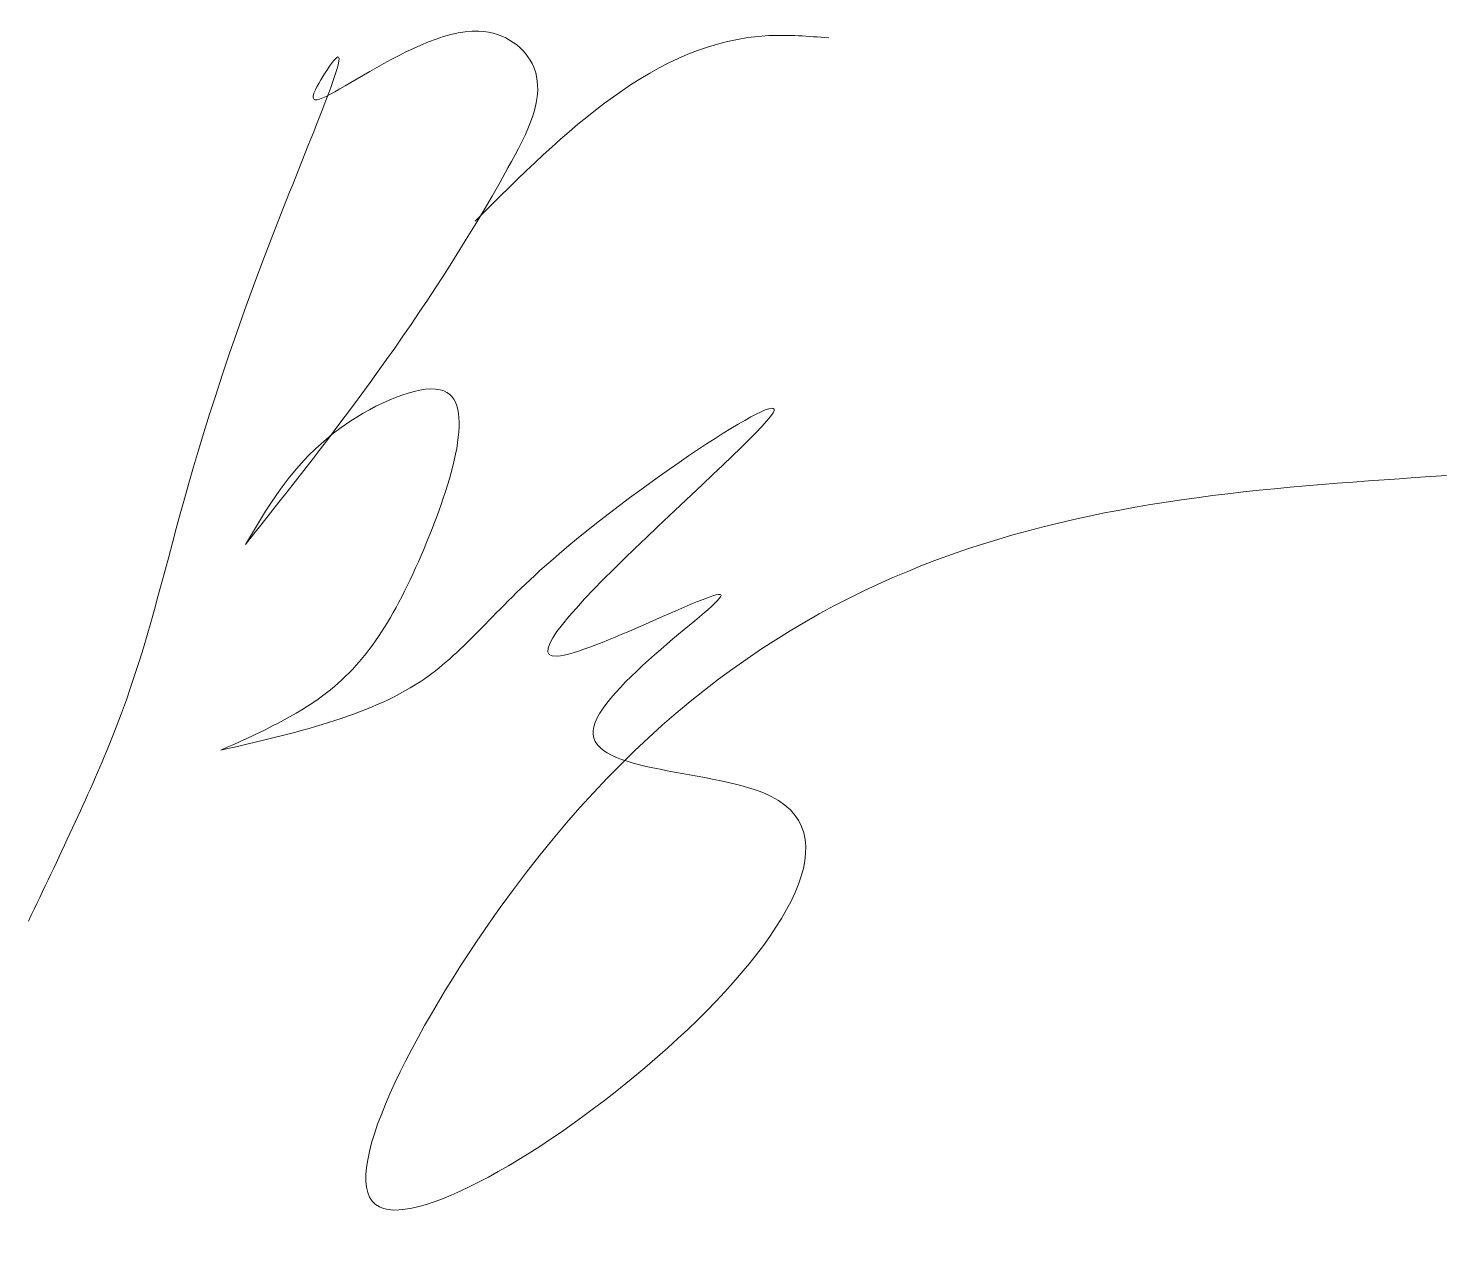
# Model space of a CAD drawing. Header units: millimetres. Extents: x 5.2 to 12.66, y -1.59 to 4.82.
import ezdxf

# ---------------------------------------------------------------- set-up
doc = ezdxf.new("R2010")
doc.units = ezdxf.units.MM
doc.layers.add('ВАСЯ_ПодписьШтамп', color=5, linetype='Continuous', lineweight=15)

msp = doc.modelspace()

# ---------------------------------------------------------------- linework, layer by layer
at = {"layer": 'ВАСЯ_ПодписьШтамп'}
for points in [[(5.2006, 0.1243), (5.6329, 1.0693), (6.5426, 3.8773), (6.7947, 4.6333), (6.7097, 4.4956), (7.5693, 4.8043), (7.8575, 4.6153), (7.7224, 4.0843), (6.3421, 2.1045)], [(9.4084, 4.7687), (9.0933, 4.7802), (7.5501, 3.8053)], [(6.3421, 2.1045), (6.8958, 2.7542), (7.3858, 2.912), (7.2655, 2.0469), (6.7247, 1.2918), (6.2123, 1.0225)], [(6.2123, 1.0225), (7.2607, 1.3828), (7.9148, 1.989), (9.1159, 2.797), (7.9804, 1.5171), (8.8418, 1.8398), (8.1699, 1.1248), (9.1066, 0.7794), (7.0461, -1.3792), (7.6819, 0.1961), (12.6575, 2.4669)]]:
    msp.add_spline(points, degree=3, dxfattribs=at)

doc.saveas('drawing.dxf')
